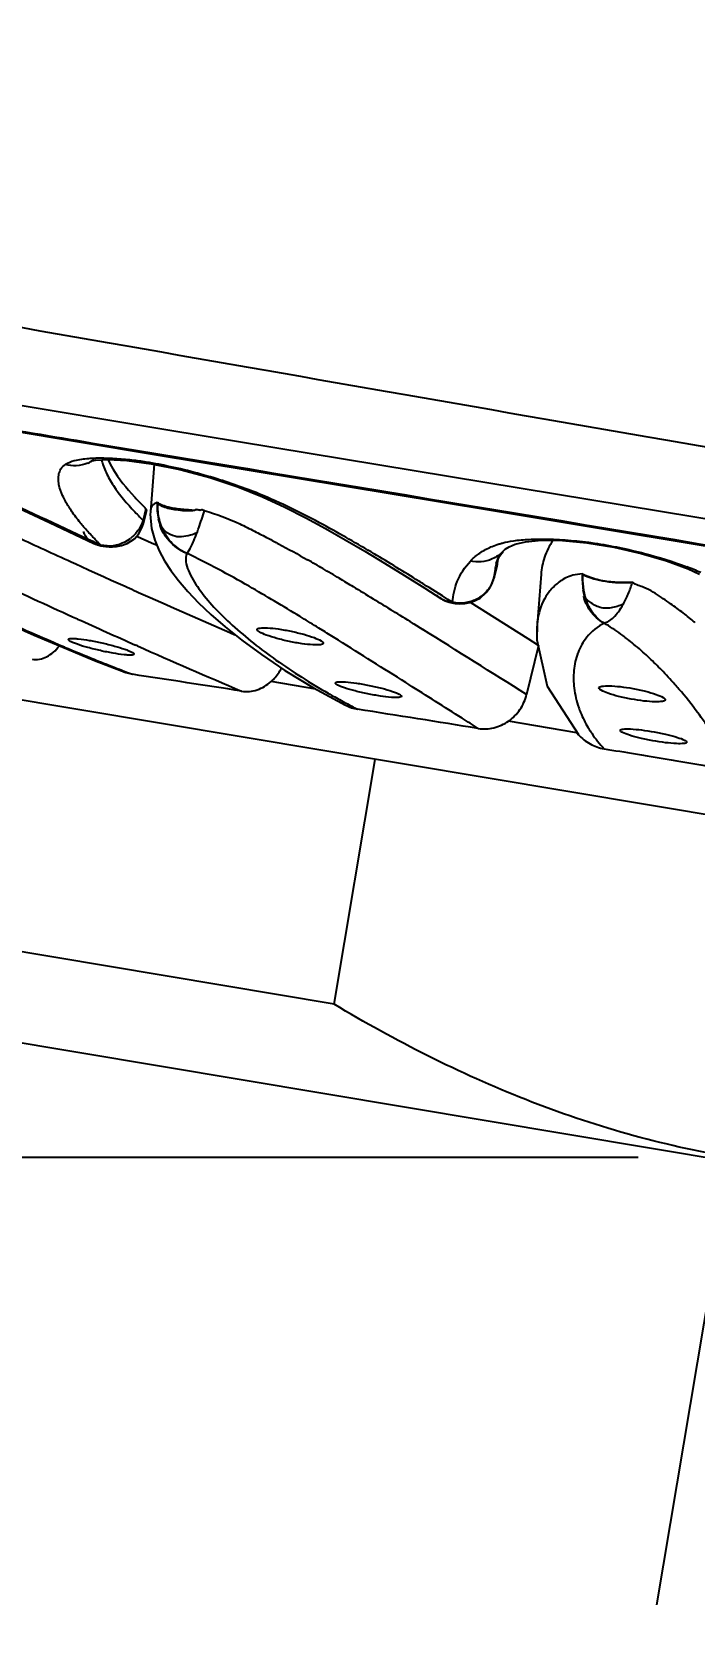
# Model space of a CAD drawing. Header units: millimetres. Extents: x 601 to 1195, y -13 to 407.
# Drawn here: x 832.08 to 836.51, y 292.47 to 303.16 of the extents above; entities that cross this region are included whole.
import ezdxf

# ---------------------------------------------------------------- set-up
doc = ezdxf.new("R2010")
doc.units = ezdxf.units.MM
doc.header["$LTSCALE"] = 0.1
doc.linetypes.add('CENTERX2', pattern=[101.6, 63.5, -12.7, 12.7, -12.7])
doc.layers.add('CENTER', color=1, linetype='CENTERX2')
doc.layers.add('DIM', color=3, linetype='Continuous')
doc.styles.get("Standard").update_dxf_attribs({"font": 'arial.ttf'})
doc.dimstyles.new('ISO-25', dxfattribs={"dimtxt": 2.5, "dimasz": 2.5, "dimexe": 1.25, "dimexo": 0.625, "dimtad": 1, "dimlfac": 1.666667, "dimtxsty": 'Standard', "dimcen": 2.5, "dimadec": 0, "dimazin": 0, "dimtfac": 1, "dimtmove": 0, "dimatfit": 3, "dimfxl": 0, "dimarcsym": 0})

# ---------------------------------------------------------------- blocks, each defined once
blk = doc.blocks.new('*D4')
at = {"layer": 'Defpoints', "color": 0}
for p in [(824.165, 295.645), (836.755, 295.645), (888.958, 151.37)]:
    blk.add_point(p, dxfattribs=at)
at = {"layer": 'DIM', "color": 0, "lineweight": -2}
for p, q in [((836.13, 295.645), (822.915, 295.645)), ((824.165, 153.87), (824.165, 293.145)), ((888.333, 151.37), (822.915, 151.37))]:
    blk.add_line(p, q, dxfattribs=at)
at = {"layer": 'DIM', "color": 0}
for points in [[(823.748, 293.145), (824.582, 293.145), (824.165, 295.645)], [(823.748, 153.87), (824.582, 153.87), (824.165, 151.37)]]:
    blk.add_solid(points, dxfattribs=at)
at = {"layer": 'DIM', "color": 0, "insert": (822.038, 223.508), "char_height": 2.5, "attachment_point": 5, "rotation": 90}
blk.add_mtext('240,46', dxfattribs=at)
blk = doc.blocks.new('*D5')
at = {"layer": 'Defpoints', "color": 0}
for p in [(838.011, 303.15), (836.255, 292.657), (983.324, 282.05), (883.16, 269.05), (983.324, 148.496)]:
    blk.add_point(p, dxfattribs=at)
at = {"layer": 'DIM', "color": 0, "lineweight": -2}
blk.add_line((836.152, 292.041), (833.254, 274.728), dxfattribs=at)
blk.add_arc((983.324, 1171.51), 908.002, 260.657752, 269.842248, dxfattribs=at)
at = {"layer": 'DIM', "color": 0}
for points in [[(835.859, 275.14), (835.995, 275.962), (833.461, 275.961)], [(980.825, 263.928), (980.824, 263.095), (983.324, 263.508)]]:
    blk.add_solid(points, dxfattribs=at)
at = {"layer": 'DIM', "color": 0, "insert": (908.292, 268.521), "char_height": 2.5, "attachment_point": 5, "rotation": 355.25}
blk.add_mtext('10°', dxfattribs=at)
blk = doc.blocks.new('*D7')
at = {"layer": 'Defpoints', "color": 0}
for p in [(1049.711, 364.428), (818.81, 303.135), (1049.711, 217.456)]:
    blk.add_point(p, dxfattribs=at)
at = {"layer": 'DIM', "color": 0, "lineweight": -2}
for p, q in [((818.81, 303.76), (818.81, 365.678)), ((1049.711, 218.081), (1049.711, 365.678)), ((821.31, 364.428), (1047.211, 364.428))]:
    blk.add_line(p, q, dxfattribs=at)
at = {"layer": 'DIM', "color": 0}
for points in [[(821.31, 364.845), (821.31, 364.011), (818.81, 364.428)], [(1047.211, 364.845), (1047.211, 364.011), (1049.711, 364.428)]]:
    blk.add_solid(points, dxfattribs=at)
at = {"layer": 'DIM', "color": 0, "insert": (934.261, 366.556), "char_height": 2.5, "attachment_point": 5}
blk.add_mtext('384,84', dxfattribs=at)

msp = doc.modelspace()

# ---------------------------------------------------------------- linework, layer by layer
for p, q in [((832.988, 300.5024), (830.9548, 300.8395)), ((837.2868, 299.7904), (832.988, 300.5024)), ((832.4948, 300.3049), (832.4815, 300.297)), ((832.4815, 300.297), (832.504, 300.3014)), ((832.504, 300.3014), (832.586, 300.306)), ((832.8958, 300.2736), (832.8709, 299.9572)), ((832.8414, 299.9761), (832.822, 299.9)), ((832.8223, 299.8725), (832.8466, 299.9665)), ((832.8417, 299.9771), (832.8466, 299.9665)), ((832.8709, 299.9546), (832.8703, 299.9406)), ((832.8703, 299.9406), (832.8784, 299.8456)), ((832.871, 299.9572), (832.8709, 299.9546)), ((832.1979, 299.884), (832.4935, 299.7458)), ((832.3461, 299.8254), (832.4558, 299.7743)), ((832.8173, 299.905), (832.8221, 299.9003)), ((832.8229, 299.8757), (832.822, 299.9)), ((832.8223, 299.8731), (832.8229, 299.8757)), ((832.8784, 299.8456), (832.9003, 299.7662)), ((832.4558, 299.7743), (832.4873, 299.7596)), ((832.4823, 299.7517), (832.4935, 299.7458)), ((832.4873, 299.7596), (832.4986, 299.7544)), ((832.4935, 299.7458), (832.5054, 299.741)), ((832.4986, 299.7544), (832.51, 299.7491)), ((832.5111, 299.7634), (832.5028, 299.7719)), ((832.51, 299.7491), (832.5385, 299.7358)), ((832.5195, 299.7549), (832.5111, 299.7634)), ((832.8794, 299.7467), (832.7847, 299.7896)), ((832.9157, 299.7303), (832.8794, 299.7467)), ((835.2666, 299.7232), (835.3068, 299.7403)), ((835.3068, 299.7403), (835.3764, 299.7566)), ((832.3413, 299.6224), (832.3732, 299.6079)), ((832.3732, 299.6079), (832.4111, 299.5906)), ((832.4111, 299.5906), (832.4587, 299.5689)), ((835.1659, 299.5158), (835.1858, 299.5928)), ((835.1858, 299.593), (835.1666, 299.5189)), ((835.1855, 299.6244), (835.1811, 299.6073)), ((835.1816, 299.6111), (835.185, 299.6233)), ((835.185, 299.6233), (835.2022, 299.661)), ((835.186, 299.5939), (835.1857, 299.5928)), ((835.2022, 299.661), (835.2266, 299.6921)), ((835.2266, 299.6921), (835.2258, 299.6912)), ((832.4587, 299.5689), (832.5619, 299.5221)), ((832.5619, 299.5221), (832.6097, 299.5005)), ((832.6097, 299.5005), (832.6865, 299.4659)), ((834.5684, 299.5314), (834.7044, 299.446)), ((835.1659, 299.5159), (835.1663, 299.5176)), ((835.1663, 299.5176), (835.1666, 299.5189)), ((835.4808, 299.54), (835.4542, 299.202)), ((832.8078, 299.4114), (832.8696, 299.3838)), ((834.7044, 299.446), (834.8113, 299.3785)), ((834.7567, 299.4356), (834.7339, 299.4499)), ((834.8223, 299.3942), (834.7567, 299.4356)), ((834.8113, 299.3785), (834.8506, 299.36)), ((834.8584, 299.3714), (834.8223, 299.3942)), ((834.889, 299.3521), (834.8584, 299.3714)), ((834.9369, 299.3427), (834.9718, 299.344)), ((834.9718, 299.344), (835.015, 299.3526)), ((835.3943, 299.1078), (835.0102, 299.3511)), ((833.9965, 299.1798), (833.9805, 299.1896)), ((834.0386, 299.1537), (833.9965, 299.1798)), ((834.6228, 299.2126), (834.6297, 299.2083)), ((834.6297, 299.2083), (834.6899, 299.1709)), ((835.454, 299.2043), (835.4523, 299.1024)), ((835.454, 299.2043), (835.4538, 299.202)), ((844.7182, 296.5717), (829.5269, 299.1139)), ((832.0941, 299.1336), (832.2854, 299.0518)), ((832.2699, 299.0584), (832.2629, 299.0596)), ((832.7782, 299.0636), (832.7718, 299.0665)), ((832.7857, 299.0603), (832.7782, 299.0636)), ((833.4816, 299.0985), (833.6123, 299.0025)), ((835.4625, 299.0645), (835.3837, 298.7366)), ((835.4626, 299.0645), (835.3943, 299.1078)), ((835.4523, 299.1024), (835.5218, 298.7914)), ((832.2854, 299.0518), (832.4989, 298.9644)), ((832.4989, 298.9644), (832.7073, 298.8827)), ((833.6123, 299.0025), (833.769, 298.8976)), ((835.7282, 299.017), (835.7271, 299.0143)), ((832.7073, 298.8827), (832.7511, 298.871)), ((832.7078, 298.8876), (832.7118, 298.8861)), ((832.7118, 298.8861), (832.7508, 298.871)), ((833.769, 298.8976), (833.9605, 298.7816)), ((833.9764, 298.7729), (833.6773, 298.8229)), ((833.9605, 298.7816), (834.175, 298.6644)), ((834.0587, 298.7448), (834.0617, 298.7431)), ((834.5982, 298.8025), (834.5774, 298.8156)), ((835.5218, 298.7914), (835.7299, 298.4681)), ((835.7186, 298.4813), (835.2622, 298.5577)), ((835.7186, 298.4813), (835.7299, 298.468)), ((835.7936, 298.5174), (835.7966, 298.5124)), ((834.0978, 296.668), (834.3715, 298.3032)), ((834.0978, 296.668), (829.8364, 297.3812)), ((843.1706, 294.5414), (830.3292, 296.6904))]:
    msp.add_line(p, q)
for points in [[(830.9277, 300.6677), (832.8992, 300.3396), (835.1316, 299.9687), (837.2581, 299.6159)], [(830.8456, 300.483), (831.157, 300.3572), (831.5074, 300.2026), (831.8531, 300.0447), (832.1979, 299.884)], [(832.586, 300.306), (832.7133, 300.2991), (832.8773, 300.2773)], [(832.8773, 300.2773), (833.0684, 300.239), (833.2689, 300.1858), (833.4554, 300.1233), (833.6207, 300.0564), (833.7701, 299.9875), (833.9087, 299.9171), (834.0413, 299.8448), (834.1726, 299.7699), (834.3038, 299.6929), (834.4353, 299.6135), (834.5684, 299.5314)], [(832.6778, 299.7308), (832.7168, 299.7447), (832.764, 299.7765), (832.7916, 299.8079)], [(832.7916, 299.8079), (832.8081, 299.8357), (832.8183, 299.8601), (832.8226, 299.8739)], [(832.4919, 299.7466), (832.4954, 299.7448), (832.5016, 299.7421), (832.5087, 299.7393), (832.517, 299.7364), (832.5271, 299.7333), (832.5395, 299.7302)], [(832.5395, 299.7302), (832.5553, 299.7271), (832.5737, 299.7245)], [(832.5737, 299.7245), (832.5947, 299.7229), (832.6183, 299.7227)], [(832.6183, 299.7227), (832.6458, 299.7247), (832.6778, 299.7308)], [(832.9003, 299.7662), (832.93, 299.6957), (832.9664, 299.6291), (833.0087, 299.5647)], [(835.2258, 299.6912), (835.2416, 299.7061), (835.2666, 299.7232)], [(835.3764, 299.7566), (835.4832, 299.7662), (835.6232, 299.7637), (835.7861, 299.7484), (835.9656, 299.7198), (836.149, 299.679), (836.3189, 299.6295), (836.4624, 299.5755), (836.5388, 299.5405)], [(833.0087, 299.5647), (833.0596, 299.4972), (833.1211, 299.4249), (833.1932, 299.3491), (833.2759, 299.2702), (833.3708, 299.1874), (833.4816, 299.0985)], [(835.015, 299.3526), (835.0739, 299.3807), (835.1139, 299.4165), (835.1374, 299.4487), (835.1515, 299.4754), (835.1612, 299.5), (835.1663, 299.5176)], [(831.4965, 299.4134), (831.6258, 299.3494), (831.7671, 299.2818), (831.9223, 299.2101), (832.0941, 299.1336)], [(834.8061, 299.3818), (834.8081, 299.3804), (834.8148, 299.376)], [(834.8148, 299.376), (834.8222, 299.3716), (834.8308, 299.3672), (834.8408, 299.3626), (834.8528, 299.3579)], [(834.8528, 299.3579), (834.867, 299.3534), (834.8848, 299.3489)], [(834.8848, 299.3489), (834.9076, 299.345), (834.9369, 299.3427)]]:
    msp.add_lwpolyline(points)
for centre, radius, start, end in [((1237.0214, 2608.2778), 2342.3705, 260.0000752, 260.1845097), ((832.3669, 300.4856), 0.2214, 292.81557, 305.29209), ((832.5414, 299.1151), 1.1989, 90.46954, 91.90512), ((832.4371, 297.7132), 2.6069, 78.90849, 80.80744), ((833.2451, 299.9997), 0.3289, 176.61171, 177.68722), ((833.0515, 300.4411), 0.8546, 211.87824, 214.14928), ((834.3183, 301.4258), 2.1368, 223.43455, 224.68621), ((834.508, 301.6128), 2.4031, 224.67466, 225.28805), ((833.3009, 299.997), 0.3854, 177.62411, 193.3915), ((833.0008, 300.1273), 0.1421, 233.58739, 234.45083), ((833.3164, 299.9983), 0.3985, 178.07622, 193.50584), ((833.2718, 299.9875), 0.3525, 193.48955, 202.76133), ((833.21, 300.0843), 0.3517, 218.1393, 220.88953), ((833.208, 299.9677), 0.2925, 200.12915, 204.19257), ((833.1771, 300.0562), 0.3085, 220.93785, 221.66606), ((832.5479, 299.8632), 0.1294, 250.84324, 260.72578), ((834.6783, 301.8866), 3.0339, 224.6386, 225.14706), ((832.5486, 299.8673), 0.1336, 260.72076, 265.50845), ((832.5883, 299.9757), 0.2467, 268.72198, 307.13484), ((833.2396, 299.9714), 0.318, 216.61597, 246.77843), ((828.615, 290.3496), 10.6953, 59.62337, 60.26092), ((835.6563, 299.4905), 0.4899, 166.20843, 168.54443), ((835.6297, 299.497), 0.4625, 164.42325, 165.73166), ((835.6046, 299.5043), 0.4363, 158.7828, 164.45619), ((835.7151, 299.5547), 0.5306, 173.99835, 175.76766), ((835.6875, 299.5577), 0.5028, 170.78717, 174.00827), ((835.7564, 297.7572), 1.9602, 66.21376, 69.15391), ((824.8188, 283.8337), 18.2364, 59.29137, 59.68583), ((821.1726, 277.8336), 25.518, 57.89717, 58.0832), ((835.6868, 299.4842), 0.5209, 168.53909, 170.11815), ((836.255, 299.5167), 0.4993, 177.13172, 189.55838), ((836.0029, 300.0618), 0.5778, 244.75713, 245.12419), ((836.1309, 299.5237), 0.3745, 177.26814, 177.65991), ((861.26, 362.9144), 69.9155, 245.133251, 245.605974), ((858.9671, 357.8309), 64.0089, 245.758872, 245.877938), ((853.1013, 344.6843), 49.6131, 245.93398, 246.6487), ((834.9062, 299.5292), 0.1781, 225.61125, 237.77902), ((836.1321, 299.7464), 0.5106, 223.67023, 224.37061), ((836.0473, 299.4733), 0.2955, 195.61748, 199.11215), ((836.094, 299.709), 0.4573, 224.35669, 225.91254), ((836.0656, 299.6799), 0.4166, 225.92855, 226.53784), ((802.9709, 248.325), 59.9282, 58.118486, 58.267258), ((834.9067, 299.533), 0.1819, 252.05252, 264.43482), ((856.6161, 352.6833), 58.6798, 245.609745, 245.818162), ((820.8623, 277.9242), 24.9861, 58.33056, 58.62493), ((690.3398, 67.812), 272.6974, 57.867038, 58.039015), ((835.9574, 299.1644), 0.5049, 175.73097, 181.66837), ((835.9155, 299.1671), 0.463, 173.45063, 175.39138), ((835.2589, 298.1254), 1.2637, 58.67156, 59.32995), ((834.9456, 297.4235), 2.3781, 48.90787, 49.30219), ((854.4728, 347.9061), 53.4438, 245.81634, 246.04293), ((849.4369, 336.483), 40.96, 246.01341, 247.07222), ((814.576, 267.7648), 36.9331, 58.0378, 58.19911), ((767.8546, 193.1697), 124.9519, 57.724719, 57.968676), ((834.8095, 297.509), 2.0269, 50.50125, 51.94818), ((834.785, 297.479), 2.0657, 48.64407, 50.50457), ((837.8029, 312.0862), 14.1478, 247.09966, 247.97193), ((838.0277, 312.6373), 14.743, 247.96573, 248.16275), ((838.1589, 312.9657), 15.0966, 248.16391, 248.65556), ((834.6131, 297.2881), 2.3225, 45.71862, 48.57326), ((834.2985, 296.9634), 2.7746, 44.53284, 45.74873), ((838.2862, 313.2905), 15.4455, 248.65435, 248.82802), ((832.7911, 299.1005), 0.2333, 242.09608, 248.96042), ((791.1378, 25.4912), 276.5288, 81.192141, 81.344981), ((834.3198, 296.9842), 2.7448, 44.28545, 44.53469), ((834.3882, 297.0499), 2.65, 41.43887, 44.30224), ((836.5658, 303.1198), 5.0424, 240.22382, 240.61324), ((836.3322, 298.8564), 0.6349, 186.95285, 199.13239), ((834.4005, 297.061), 2.6335, 40.54527, 41.43475), ((836.6778, 303.3195), 5.2714, 240.61845, 241.70659), ((836.832, 303.6056), 5.5964, 241.7046, 242.58119), ((786.6305, -3.3452), 305.7153, 80.885068, 81.037907)]:
    msp.add_arc(centre, radius, start, end)
for points, knots in [([(830.9295, 300.6742), (831.4436, 300.5887), (833.5532, 300.2384), (835.6631, 299.8898), (837.2584, 299.6232)], [0, 0, 0, 0, 0.2436774, 1, 1, 1, 1]), ([(830.8749, 300.4786), (831.0164, 300.4235), (831.2826, 300.314), (831.7718, 300.0932), (832.1206, 299.9305), (832.3461, 299.8254)], [0, 0, 0, 0, 0.282958, 0.5362943, 1, 1, 1, 1]), ([(832.3258, 299.9897), (832.3108, 300.0139), (832.2844, 300.0616), (832.2611, 300.1246), (832.2555, 300.1742), (832.2593, 300.2097), (832.2714, 300.2461), (832.2916, 300.2647), (832.3038, 300.2718)], [0, 0, 0, 0, 0.2735863, 0.5231879, 0.6384921, 0.750359, 0.8643071, 1, 1, 1, 1]), ([(832.4575, 300.3109), (832.4258, 300.3084), (832.3728, 300.3017), (832.3215, 300.2833), (832.3037, 300.2714)], [0, 0, 0, 0, 0.5976372, 1, 1, 1, 1]), ([(832.4527, 300.2815), (832.4287, 300.2714), (832.3784, 300.2597), (832.3273, 300.2651), (832.3037, 300.2714)], [0, 0, 0, 0, 0.516868, 1, 1, 1, 1]), ([(832.5015, 300.3134), (832.4977, 300.3133), (832.483, 300.3127), (832.4684, 300.3118), (832.4575, 300.3109)], [0, 0, 0, 0, 0.2599588, 1, 1, 1, 1]), ([(832.8536, 300.2866), (832.8233, 300.2915), (832.7166, 300.3066), (832.6087, 300.3147), (832.5316, 300.314)], [0, 0, 0, 0, 0.2840402, 1, 1, 1, 1]), ([(832.5451, 300.3045), (832.5515, 300.2748), (832.5743, 300.2145), (832.644, 300.0942), (832.7151, 300.0112), (832.7666, 299.9567)], [0, 0, 0, 0, 0.2190689, 0.4596689, 1, 1, 1, 1]), ([(832.5872, 300.306), (832.597, 300.2846), (832.6457, 300.1941), (832.7113, 300.1139), (832.7649, 300.0559)], [0, 0, 0, 0, 0.2295156, 1, 1, 1, 1]), ([(834.6637, 299.4938), (834.565, 299.5552), (834.3548, 299.684), (834.0031, 299.8871), (833.648, 300.064), (833.2808, 300.192), (833.0589, 300.2479), (832.9386, 300.2714)], [0, 0, 0, 0, 0.1832125, 0.3882804, 0.6399763, 0.8068983, 1, 1, 1, 1]), ([(832.7649, 300.0559), (832.771, 300.0492), (832.7961, 300.0225), (832.822, 299.9964), (832.8417, 299.9771)], [0, 0, 0, 0, 0.2464662, 1, 1, 1, 1]), ([(832.9162, 300.0192), (832.911, 300.0154), (832.9018, 300.0097), (832.8921, 300.0049), (832.8887, 300.0024)], [0, 0, 0, 0, 0.6036485, 1, 1, 1, 1]), ([(833.155, 299.9648), (833.1517, 299.9645), (833.1453, 299.9669), (833.132, 299.9686), (833.1147, 299.9697), (833.0936, 299.9715), (833.0647, 299.974), (833.0306, 299.9782), (832.9775, 299.9894), (832.9389, 300.0032), (832.9167, 300.0191)], [0, 0, 0, 0, 0.0397244, 0.0802578, 0.1636684, 0.2499633, 0.3386822, 0.5159132, 0.6680834, 1, 1, 1, 1]), ([(832.4249, 299.8568), (832.4175, 299.8654), (832.3892, 299.8991), (832.3626, 299.9343), (832.3443, 299.9613)], [0, 0, 0, 0, 0.2579394, 1, 1, 1, 1]), ([(832.8887, 300.0024), (832.8856, 300), (832.8746, 299.9872), (832.8718, 299.9698), (832.871, 299.9572)], [0, 0, 0, 0, 0.2333932, 1, 1, 1, 1]), ([(832.9182, 300.0117), (832.9206, 300.0099), (832.9329, 300.0018), (832.9464, 299.9955), (832.9573, 299.9912)], [0, 0, 0, 0, 0.2055749, 1, 1, 1, 1]), ([(832.9573, 299.9912), (832.9845, 299.9806), (833.0328, 299.9714), (833.0992, 299.9641), (833.1368, 299.9649), (833.155, 299.9648)], [0, 0, 0, 0, 0.4377129, 0.7280388, 1, 1, 1, 1]), ([(833.2315, 299.9644), (833.2285, 299.9653), (833.2239, 299.9664), (833.2182, 299.9691), (833.2131, 299.9687), (833.2086, 299.9666), (833.2019, 299.9657), (833.1941, 299.9687), (833.1856, 299.9688), (833.1793, 299.9702), (833.1719, 299.9739), (833.1678, 299.963), (833.1603, 299.9663), (833.1568, 299.9653), (833.1551, 299.9655)], [0, 0, 0, 0, 0.1166059, 0.1758886, 0.2345902, 0.2987299, 0.3597149, 0.4820124, 0.6041302, 0.6683439, 0.7329301, 0.8694611, 0.9342007, 1, 1, 1, 1]), ([(833.1816, 299.8149), (833.1859, 299.8261), (833.2039, 299.8754), (833.2203, 299.9254), (833.2315, 299.9644)], [0, 0, 0, 0, 0.2269724, 1, 1, 1, 1]), ([(833.2314, 299.9644), (833.3121, 299.9406), (833.4257, 299.898), (833.5645, 299.8281), (833.628, 299.7955), (833.6586, 299.7794)], [0, 0, 0, 0, 0.5411161, 0.7772383, 1, 1, 1, 1]), ([(831.8635, 299.8413), (831.9042, 299.8227), (832.0634, 299.7497), (832.2226, 299.6766), (832.3413, 299.6224)], [0, 0, 0, 0, 0.2552871, 1, 1, 1, 1]), ([(832.4213, 299.8252), (832.4246, 299.8174), (832.4388, 299.7886), (832.4619, 299.7638), (832.4822, 299.7518)], [0, 0, 0, 0, 0.26545, 1, 1, 1, 1]), ([(832.5028, 299.7719), (832.496, 299.7789), (832.4695, 299.8066), (832.4436, 299.835), (832.4249, 299.8568)], [0, 0, 0, 0, 0.2539466, 1, 1, 1, 1]), ([(832.9746, 299.7903), (832.9715, 299.7947), (832.959, 299.8131), (832.9481, 299.8326), (832.9412, 299.8479)], [0, 0, 0, 0, 0.2448372, 1, 1, 1, 1]), ([(832.9844, 299.7817), (832.9804, 299.7871), (832.9646, 299.8098), (832.9516, 299.8344), (832.9435, 299.8537)], [0, 0, 0, 0, 0.2418351, 1, 1, 1, 1]), ([(833.1142, 299.6792), (833.0792, 299.6942), (833.0099, 299.741), (832.9635, 299.811), (832.9467, 299.8511)], [0, 0, 0, 0, 0.4667535, 1, 1, 1, 1]), ([(833.0191, 299.7972), (833.012, 299.8), (832.9848, 299.8136), (832.9617, 299.8342), (832.9467, 299.8511)], [0, 0, 0, 0, 0.2531017, 1, 1, 1, 1]), ([(833.1816, 299.8149), (833.1676, 299.8095), (833.1164, 299.7915), (833.0563, 299.7826), (833.0191, 299.7972)], [0, 0, 0, 0, 0.2738508, 1, 1, 1, 1]), ([(833.1142, 299.6792), (833.1262, 299.6923), (833.1431, 299.7203), (833.163, 299.7669), (833.175, 299.7976), (833.1816, 299.8149)], [0, 0, 0, 0, 0.3504273, 0.6343837, 1, 1, 1, 1]), ([(832.5828, 299.7291), (832.5728, 299.7252), (832.545, 299.7287), (832.5198, 299.7349), (832.5055, 299.741)], [0, 0, 0, 0, 0.4089108, 1, 1, 1, 1]), ([(833.1142, 299.6792), (833.1011, 299.6845), (833.0471, 299.7106), (833.0011, 299.7529), (832.9746, 299.7903)], [0, 0, 0, 0, 0.2353932, 1, 1, 1, 1]), ([(833.6586, 299.7794), (833.6816, 299.7674), (833.7694, 299.7206), (833.8566, 299.6727), (833.9204, 299.6362)], [0, 0, 0, 0, 0.2611161, 1, 1, 1, 1]), ([(835.0082, 299.6275), (835.0251, 299.6447), (835.0655, 299.6799), (835.1124, 299.7063), (835.1389, 299.7185)], [0, 0, 0, 0, 0.4524591, 1, 1, 1, 1]), ([(835.1389, 299.7185), (835.1435, 299.7206), (835.1636, 299.7295), (835.1843, 299.737), (835.2005, 299.7419)], [0, 0, 0, 0, 0.2322303, 1, 1, 1, 1]), ([(835.2005, 299.7419), (835.2074, 299.7441), (835.2388, 299.7531), (835.271, 299.7593), (835.2961, 299.763)], [0, 0, 0, 0, 0.2234087, 1, 1, 1, 1]), ([(835.2961, 299.763), (835.3303, 299.768), (835.4067, 299.7743), (835.5872, 299.7756), (835.847, 299.7519), (836.1577, 299.6869), (836.3617, 299.6242), (836.454, 299.5891)], [0, 0, 0, 0, 0.0878729, 0.1945269, 0.4585969, 0.7490336, 1, 1, 1, 1]), ([(835.5604, 299.7648), (835.5356, 299.7309), (835.4989, 299.6577), (835.4838, 299.5781), (835.4808, 299.54)], [0, 0, 0, 0, 0.5239343, 1, 1, 1, 1]), ([(833.114, 299.6792), (833.1063, 299.6622), (833.1053, 299.6204), (833.132, 299.5385), (833.1961, 299.4354), (833.2967, 299.3152), (833.465, 299.1513), (833.7168, 298.9533), (833.9393, 298.8133), (834.0587, 298.7448)], [0, 0, 0, 0, 0.0408518, 0.0856967, 0.1878119, 0.3026546, 0.4275216, 0.6995849, 1, 1, 1, 1]), ([(833.8711, 299.2567), (833.7582, 299.3256), (833.5101, 299.4739), (833.2558, 299.6121), (833.1142, 299.6792)], [0, 0, 0, 0, 0.4575292, 1, 1, 1, 1]), ([(834.8896, 299.352), (834.8938, 299.399), (834.9131, 299.5003), (834.9711, 299.5877), (835.0086, 299.6267)], [0, 0, 0, 0, 0.4660994, 1, 1, 1, 1]), ([(835.1544, 299.6413), (835.131, 299.631), (835.0819, 299.6182), (835.0316, 299.6217), (835.0081, 299.6269)], [0, 0, 0, 0, 0.5162728, 1, 1, 1, 1]), ([(834.1316, 299.5129), (834.1629, 299.4943), (834.2831, 299.4223), (834.4025, 299.3491), (834.4906, 299.2946)], [0, 0, 0, 0, 0.2602801, 1, 1, 1, 1]), ([(835.1666, 299.5189), (835.1599, 299.4937), (835.1381, 299.4452), (835.0827, 299.3882), (835.0115, 299.3525), (834.9587, 299.3459), (834.9325, 299.3462)], [0, 0, 0, 0, 0.2501868, 0.4989407, 0.7482668, 1, 1, 1, 1]), ([(835.7564, 299.5417), (835.7351, 299.539), (835.697, 299.5359), (835.6468, 299.5177), (835.6091, 299.494), (835.5873, 299.4767), (835.5777, 299.468)], [0, 0, 0, 0, 0.3263101, 0.5778731, 0.8021772, 1, 1, 1, 1]), ([(836.0904, 299.485), (836.0897, 299.4849), (836.0835, 299.4847), (836.071, 299.4842), (836.0457, 299.4836), (836.0102, 299.4837), (835.9621, 299.4858), (835.9057, 299.4921), (835.8537, 299.5033), (835.808, 299.5174), (835.7791, 299.5288), (835.7619, 299.5366), (835.7577, 299.5385), (835.7567, 299.539)], [0, 0, 0, 0, 0.0078125, 0.0625, 0.125, 0.25, 0.375, 0.5, 0.625, 0.75, 0.9375, 0.984375, 1, 1, 1, 1]), ([(835.7664, 299.4312), (835.765, 299.4394), (835.7601, 299.4746), (835.7588, 299.5103), (835.7598, 299.5376)], [0, 0, 0, 0, 0.2324753, 1, 1, 1, 1]), ([(835.7598, 299.5376), (835.8072, 299.5156), (835.9169, 299.4834), (836.0303, 299.4822), (836.0904, 299.485)], [0, 0, 0, 0, 0.4645115, 1, 1, 1, 1]), ([(836.0296, 299.3388), (836.042, 299.3609), (836.0589, 299.3961), (836.0779, 299.4453), (836.087, 299.4714), (836.0902, 299.485)], [0, 0, 0, 0, 0.4786396, 0.736651, 1, 1, 1, 1]), ([(836.4963, 299.2265), (836.4716, 299.2477), (836.4331, 299.2794), (836.3777, 299.3195), (836.332, 299.3512), (836.283, 299.3856), (836.2295, 299.4226), (836.1768, 299.4483), (836.128, 299.4644), (836.1029, 299.4769), (836.0906, 299.485)], [0, 0, 0, 0, 0.2017036, 0.3095206, 0.4240191, 0.5472163, 0.6808108, 0.8274644, 0.9087073, 1, 1, 1, 1]), ([(831.5341, 299.4064), (831.5947, 299.3757), (831.846, 299.2513), (832.1019, 299.1362), (832.2976, 299.0535)], [0, 0, 0, 0, 0.2421664, 1, 1, 1, 1]), ([(835.5399, 299.4284), (835.5269, 299.4125), (835.484, 299.3498), (835.4618, 299.2746), (835.4555, 299.2199)], [0, 0, 0, 0, 0.2717092, 1, 1, 1, 1]), ([(835.5777, 299.468), (835.5741, 299.4648), (835.5608, 299.4524), (835.5484, 299.4389), (835.5399, 299.4284)], [0, 0, 0, 0, 0.2615952, 1, 1, 1, 1]), ([(835.7754, 299.3802), (835.774, 299.3845), (835.7688, 299.4021), (835.765, 299.4201), (835.7627, 299.4338)], [0, 0, 0, 0, 0.2440356, 1, 1, 1, 1]), ([(835.7791, 299.3775), (835.7777, 299.3818), (835.7726, 299.3995), (835.7687, 299.4175), (835.7664, 299.4312)], [0, 0, 0, 0, 0.2447323, 1, 1, 1, 1]), ([(835.7951, 299.3183), (835.7925, 299.3228), (835.7823, 299.3416), (835.7735, 299.3612), (835.7681, 299.3766)], [0, 0, 0, 0, 0.2399922, 1, 1, 1, 1]), ([(835.8057, 299.31), (835.8027, 299.3152), (835.7907, 299.3378), (835.7813, 299.3617), (835.7754, 299.3802)], [0, 0, 0, 0, 0.2366422, 1, 1, 1, 1]), ([(835.8643, 299.321), (835.8404, 299.3298), (835.811, 299.3488), (835.7854, 299.3715), (835.7791, 299.3775)], [0, 0, 0, 0, 0.7432895, 1, 1, 1, 1]), ([(835.8082, 299.309), (835.8054, 299.3141), (835.7937, 299.336), (835.7847, 299.3593), (835.7791, 299.3775)], [0, 0, 0, 0, 0.2350822, 1, 1, 1, 1]), ([(834.9325, 299.3462), (834.9276, 299.3448), (834.9141, 299.345), (834.8865, 299.3481), (834.8639, 299.3537), (834.8507, 299.36)], [0, 0, 0, 0, 0.1831734, 0.4733873, 1, 1, 1, 1]), ([(835.9036, 299.2123), (835.8932, 299.2172), (835.8489, 299.2429), (835.8145, 299.2839), (835.7951, 299.3183)], [0, 0, 0, 0, 0.2252037, 1, 1, 1, 1]), ([(835.9036, 299.2123), (835.8945, 299.217), (835.8549, 299.2415), (835.8236, 299.2786), (835.8057, 299.31)], [0, 0, 0, 0, 0.2218922, 1, 1, 1, 1]), ([(835.9036, 299.2123), (835.8945, 299.217), (835.8557, 299.2413), (835.8257, 299.2782), (835.8082, 299.309)], [0, 0, 0, 0, 0.2237059, 1, 1, 1, 1]), ([(836.0296, 299.3388), (836.0034, 299.3279), (835.9626, 299.3146), (835.9057, 299.3101), (835.8775, 299.3161), (835.8643, 299.321)], [0, 0, 0, 0, 0.5000725, 0.7502341, 1, 1, 1, 1]), ([(835.9036, 299.2123), (835.9136, 299.2163), (835.9359, 299.2264), (835.9677, 299.2527), (836.0004, 299.2906), (836.0202, 299.3213), (836.0296, 299.3388)], [0, 0, 0, 0, 0.177505, 0.4002485, 0.6731059, 1, 1, 1, 1]), ([(833.7993, 299.0906), (833.771, 299.0966), (833.7188, 299.1091), (833.6519, 299.1296), (833.6087, 299.1477), (833.5888, 299.1607), (833.5841, 299.168), (833.5846, 299.1707)], [0, 0, 0, 0, 0.3720944, 0.6880665, 0.9032853, 0.9652713, 1, 1, 1, 1]), ([(833.5846, 299.1707), (833.585, 299.1732), (833.5918, 299.1783), (833.6147, 299.1823), (833.661, 299.1819), (833.73, 299.1739), (833.7825, 299.1646), (833.8107, 299.1587)], [0, 0, 0, 0, 0.0337552, 0.0943113, 0.3082694, 0.6254778, 1, 1, 1, 1]), ([(835.9039, 299.2122), (835.8583, 299.191), (835.786, 299.1323), (835.7422, 299.0532), (835.7282, 299.017)], [0, 0, 0, 0, 0.5647109, 1, 1, 1, 1]), ([(836.0588, 299.1051), (836.0483, 299.1133), (836.0022, 299.1486), (835.9542, 299.1816), (835.916, 299.2048)], [0, 0, 0, 0, 0.2296792, 1, 1, 1, 1]), ([(832.0805, 298.9721), (832.097, 298.9697), (832.1311, 298.9698), (832.1986, 298.9929), (832.2392, 299.0312), (832.2629, 299.0596)], [0, 0, 0, 0, 0.2376018, 0.4746111, 1, 1, 1, 1]), ([(832.5379, 299.029), (832.5097, 299.0353), (832.4579, 299.0481), (832.3975, 299.0661), (832.359, 299.0802), (832.3393, 299.0892), (832.3276, 299.0957), (832.322, 299.1018), (832.3224, 299.1041)], [0, 0, 0, 0, 0.3751975, 0.6938695, 0.8168853, 0.9099224, 0.9702116, 1, 1, 1, 1]), ([(832.3224, 299.1041), (832.3227, 299.1062), (832.3301, 299.1097), (832.3429, 299.1105), (832.3641, 299.1105), (832.4045, 299.1069), (832.4665, 299.0977), (832.5185, 299.0872), (832.5466, 299.0809)], [0, 0, 0, 0, 0.0284894, 0.0871856, 0.1792127, 0.3019823, 0.6220912, 1, 1, 1, 1]), ([(832.5466, 299.0809), (832.5748, 299.0746), (832.6266, 299.0618), (832.687, 299.0437), (832.7255, 299.0296), (832.7453, 299.0206), (832.7569, 299.0141), (832.7625, 299.008), (832.7622, 299.0057)], [0, 0, 0, 0, 0.3751784, 0.6938413, 0.8168612, 0.9099109, 0.9702139, 1, 1, 1, 1]), ([(834.0254, 299.0784), (834.025, 299.0759), (834.0182, 299.0708), (833.9953, 299.0668), (833.949, 299.0673), (833.88, 299.0753), (833.8275, 299.0847), (833.7993, 299.0906)], [0, 0, 0, 0, 0.0337364, 0.0942778, 0.3082568, 0.6254649, 1, 1, 1, 1]), ([(833.8107, 299.1587), (833.839, 299.1527), (833.8912, 299.1402), (833.9581, 299.1197), (834.0013, 299.1015), (834.0212, 299.0884), (834.0258, 299.0811), (834.0254, 299.0784)], [0, 0, 0, 0, 0.3720428, 0.6879945, 0.9032431, 0.9652562, 1, 1, 1, 1]), ([(832.7622, 299.0057), (832.7618, 299.0036), (832.7544, 299.0001), (832.7416, 298.9993), (832.7204, 298.9994), (832.68, 299.003), (832.6181, 299.0123), (832.566, 299.0228), (832.5379, 299.029)], [0, 0, 0, 0, 0.0284604, 0.087143, 0.179168, 0.3019444, 0.6220612, 1, 1, 1, 1]), ([(835.7271, 299.0143), (835.7127, 298.9765), (835.6948, 298.898), (835.6973, 298.818), (835.7019, 298.7795)], [0, 0, 0, 0, 0.5106425, 1, 1, 1, 1]), ([(833.6773, 298.8229), (833.6843, 298.8291), (833.7116, 298.8554), (833.7337, 298.8871), (833.7467, 298.9125)], [0, 0, 0, 0, 0.2465376, 1, 1, 1, 1]), ([(833.4802, 298.759), (833.5146, 298.7536), (833.5884, 298.7601), (833.6501, 298.7992), (833.6773, 298.8229)], [0, 0, 0, 0, 0.4905978, 1, 1, 1, 1]), ([(834.3229, 298.7406), (834.2946, 298.7463), (834.2426, 298.7581), (834.182, 298.7753), (834.1434, 298.789), (834.1237, 298.798), (834.1119, 298.8046), (834.1066, 298.8111), (834.107, 298.8134)], [0, 0, 0, 0, 0.3748001, 0.6929174, 0.8156487, 0.9085151, 0.9689876, 1, 1, 1, 1]), ([(834.107, 298.8134), (834.1073, 298.8157), (834.1145, 298.8198), (834.1277, 298.8212), (834.149, 298.822), (834.1896, 298.8198), (834.2518, 298.8122), (834.3042, 298.8029), (834.3324, 298.7972)], [0, 0, 0, 0, 0.0302061, 0.0896385, 0.1818322, 0.3043913, 0.6234234, 1, 1, 1, 1]), ([(834.5483, 298.7242), (834.5479, 298.7219), (834.5407, 298.7179), (834.5276, 298.7164), (834.5063, 298.7157), (834.4657, 298.718), (834.4034, 298.7256), (834.3511, 298.7349), (834.3229, 298.7406)], [0, 0, 0, 0, 0.0301827, 0.0896007, 0.1817875, 0.3043508, 0.6233908, 1, 1, 1, 1]), ([(834.3324, 298.7972), (834.3607, 298.7915), (834.4127, 298.7797), (834.4733, 298.7624), (834.5118, 298.7486), (834.5315, 298.7396), (834.5433, 298.733), (834.5487, 298.7266), (834.5483, 298.7242)], [0, 0, 0, 0, 0.3747908, 0.6928973, 0.815626, 0.9085004, 0.968986, 1, 1, 1, 1]), ([(835.0605, 298.5097), (835.0246, 298.5324), (834.8706, 298.6302), (834.7165, 298.7277), (834.5982, 298.8025)], [0, 0, 0, 0, 0.2326823, 1, 1, 1, 1]), ([(835.2622, 298.5577), (835.2922, 298.5784), (835.345, 298.6319), (835.375, 298.7007), (835.3837, 298.7366)], [0, 0, 0, 0, 0.4973138, 1, 1, 1, 1]), ([(836.0825, 298.7055), (836.0541, 298.7106), (836.0017, 298.7218), (835.9345, 298.7407), (835.8911, 298.7579), (835.8711, 298.7708), (835.8665, 298.7781), (835.867, 298.7808)], [0, 0, 0, 0, 0.3723924, 0.6882991, 0.9029599, 0.9647708, 1, 1, 1, 1]), ([(835.867, 298.7808), (835.8674, 298.7835), (835.8741, 298.7889), (835.8972, 298.7939), (835.9437, 298.795), (836.0131, 298.7891), (836.0659, 298.7812), (836.0943, 298.776)], [0, 0, 0, 0, 0.0349116, 0.0962426, 0.3104705, 0.6267798, 1, 1, 1, 1]), ([(836.0943, 298.776), (836.1228, 298.7709), (836.1751, 298.7597), (836.2423, 298.7408), (836.2857, 298.7235), (836.3057, 298.7106), (836.3103, 298.7032), (836.3098, 298.7005)], [0, 0, 0, 0, 0.3723479, 0.6882328, 0.9029146, 0.9647522, 1, 1, 1, 1]), ([(836.7455, 298.2347), (836.732, 298.2736), (836.6952, 298.3562), (836.6208, 298.4838), (836.5218, 298.6255), (836.4448, 298.7224), (836.4016, 298.7729)], [0, 0, 0, 0, 0.1922994, 0.4213885, 0.6897222, 1, 1, 1, 1]), ([(835.7323, 298.6483), (835.7362, 298.6371), (835.7532, 298.5919), (835.775, 298.5487), (835.7936, 298.5174)], [0, 0, 0, 0, 0.2456241, 1, 1, 1, 1]), ([(836.3098, 298.7005), (836.3094, 298.6979), (836.3027, 298.6925), (836.2796, 298.6875), (836.2331, 298.6865), (836.1637, 298.6924), (836.1109, 298.7003), (836.0825, 298.7055)], [0, 0, 0, 0, 0.0348957, 0.0962103, 0.3104536, 0.6267667, 1, 1, 1, 1]), ([(835.0605, 298.5097), (835.0951, 298.5042), (835.1677, 298.507), (835.2331, 298.5377), (835.2622, 298.5577)], [0, 0, 0, 0, 0.4980723, 1, 1, 1, 1]), ([(835.7299, 298.468), (835.7521, 298.4434), (835.8047, 298.4013), (835.8685, 298.379), (835.901, 298.3737)], [0, 0, 0, 0, 0.5011725, 1, 1, 1, 1]), ([(835.7966, 298.5124), (835.8039, 298.5004), (835.8353, 298.4517), (835.8717, 298.4062), (835.9013, 298.3737)], [0, 0, 0, 0, 0.2418862, 1, 1, 1, 1]), ([(836.2266, 298.4275), (836.1982, 298.4326), (836.1459, 298.4433), (836.0787, 298.4608), (836.0348, 298.4767), (836.0149, 298.4876), (836.0096, 298.4942), (836.01, 298.4966)], [0, 0, 0, 0, 0.3749902, 0.6930466, 0.9081007, 0.9684873, 1, 1, 1, 1]), ([(836.01, 298.4966), (836.0104, 298.4989), (836.0175, 298.5033), (836.0399, 298.5067), (836.0864, 298.5065), (836.1553, 298.4996), (836.2081, 298.4916), (836.2365, 298.4865)], [0, 0, 0, 0, 0.0312481, 0.0912841, 0.3060467, 0.6244004, 1, 1, 1, 1]), ([(836.453, 298.4173), (836.4526, 298.4149), (836.4456, 298.4105), (836.4232, 298.4072), (836.3767, 298.4075), (836.3077, 298.4143), (836.255, 298.4224), (836.2266, 298.4275)], [0, 0, 0, 0, 0.0312281, 0.091246, 0.3059981, 0.6243627, 1, 1, 1, 1]), ([(836.2365, 298.4865), (836.2649, 298.4814), (836.3172, 298.4707), (836.3844, 298.4531), (836.4282, 298.4372), (836.4482, 298.4262), (836.4534, 298.4196), (836.453, 298.4173)], [0, 0, 0, 0, 0.374982, 0.6930219, 0.9080743, 0.9684769, 1, 1, 1, 1]), ([(835.901, 298.3737), (835.971, 298.3623), (836.1468, 298.3344), (836.428, 298.2864), (836.6396, 298.2523), (836.7455, 298.2347)], [0, 0, 0, 0, 0.2488148, 0.6237086, 1, 1, 1, 1]), ([(836.7548, 295.6455), (836.5195, 295.6849), (836.0529, 295.7897), (835.1483, 296.0965), (834.5068, 296.4231), (834.0978, 296.668)], [0, 0, 0, 0, 0.2500979, 0.5001997, 1, 1, 1, 1])]:
    msp.add_open_spline(points, degree=3, knots=knots)
for points in [[(832.8466, 299.9665), (832.8463, 299.9653), (832.8456, 299.9642), (832.8447, 299.9633)], [(832.7878, 299.8311), (832.7738, 299.8114), (832.7565, 299.7937), (832.7372, 299.779)], [(832.822, 299.9), (832.8143, 299.8755), (832.8027, 299.852), (832.7878, 299.8311)], [(832.9435, 299.8537), (832.9362, 299.8712), (832.9304, 299.8894), (832.926, 299.9078)], [(832.5828, 299.7291), (832.5678, 299.7294), (832.5528, 299.7311), (832.5381, 299.7342)], [(835.2258, 299.6912), (835.2056, 299.6704), (835.1809, 299.6531), (835.1544, 299.6413)], [(835.1736, 299.5736), (835.1705, 299.5556), (835.1682, 299.5375), (835.1667, 299.5192)], [(835.7568, 299.5416), (835.8555, 299.4957), (835.9439, 299.481), (836.0906, 299.4858)], [(834.9325, 299.3462), (834.9179, 299.3468), (834.9032, 299.3486), (834.889, 299.3521)], [(834.175, 298.6644), (834.2, 298.6515), (834.2273, 298.6422), (834.2551, 298.6379)]]:
    msp.add_open_spline(points, degree=3)
at = {"layer": 'CENTER'}
msp.add_line((836.2548, 292.657), (838.0107, 303.1502), dxfattribs=at)

# ---------------------------------------------------------------- dimensions: what is measured, and where the dimension line sits
at = {"layer": 'DIM'}
dim = msp.add_linear_dim(base=(1049.7114, 364.4281), p1=(818.8103, 303.1346), p2=(1049.7114, 217.4557), dimstyle='ISO-25', dxfattribs=at)
dim.commit()
dim.dimension.update_dxf_attribs({"geometry": '*D7', "text_midpoint": (934.2608, 366.5555)})
dim = msp.add_angular_dim_2l(base=(883.1603, 269.0496), line1=((983.3242, 282.0503), (983.3242, 148.4962)), line2=((836.2548, 292.657), (838.0107, 303.1502)), dimstyle='ISO-25', dxfattribs=at)
dim.commit()
dim.dimension.update_dxf_attribs({"geometry": '*D5', "text_midpoint": (908.2917, 268.5214)})
dim = msp.add_linear_dim(base=(824.1651, 295.6455), p1=(888.9578, 151.3703), p2=(836.7548, 295.6455), angle=90, dimstyle='ISO-25', dxfattribs=at)
dim.commit()
dim.dimension.update_dxf_attribs({"geometry": '*D4', "text_midpoint": (822.0377, 223.5079)})

doc.saveas('drawing.dxf')
